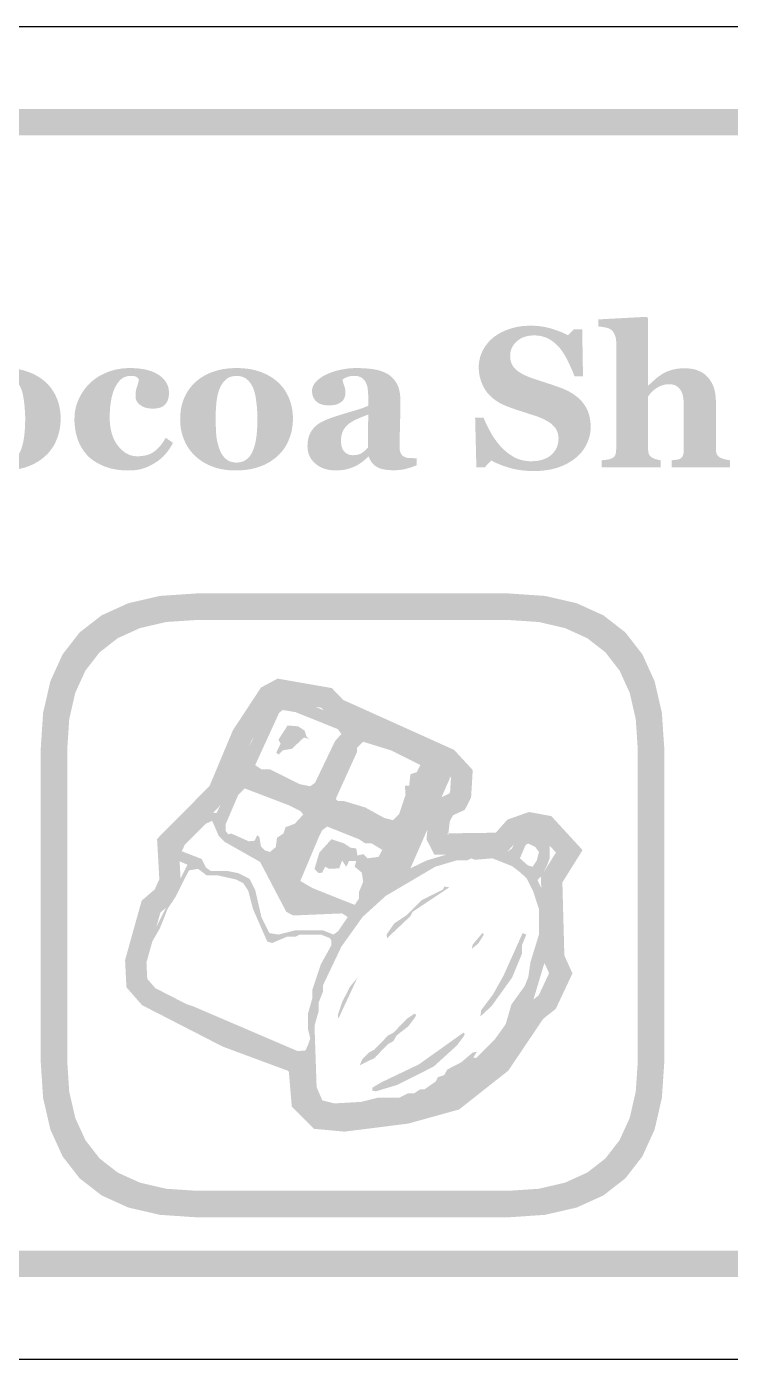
# Model space of a CAD drawing. Header units: millimetres. Extents: x 6 to 294, y 109 to 451.
# Drawn here: x 149.1 to 159.7, y 369.76 to 389.84 of the extents above; entities that cross this region are included whole.
import ezdxf

# ---------------------------------------------------------------- set-up
doc = ezdxf.new("R2010")
doc.units = ezdxf.units.MM
doc.layers.add('CUT', color=1, linetype='Continuous')
doc.layers.add('RASTER', color=7, linetype='Continuous')

msp = doc.modelspace()

# ---------------------------------------------------------------- hatches: boundary and pattern name
at = {"layer": 'RASTER'}
h = msp.add_hatch(color=7, dxfattribs=at)
h.paths.add_polyline_path([(123.207, 386.4), (123.241, 386.916), (123.344, 387.362), (123.516, 387.741), (123.757, 388.05), (124.066, 388.291), (124.444, 388.463), (124.891, 388.566), (125.407, 388.6), (182.607, 388.6), (183.122, 388.566), (183.569, 388.463), (183.947, 388.291), (184.257, 388.05), (184.497, 387.741), (184.669, 387.362), (184.772, 386.916), (184.807, 386.4), (184.807, 373.2), (184.772, 372.684), (184.669, 372.237), (184.497, 371.859), (184.257, 371.55), (183.947, 371.309), (183.569, 371.138), (183.122, 371.034), (182.607, 371), (125.407, 371), (124.891, 371.034), (124.444, 371.138), (124.066, 371.309), (123.757, 371.55), (123.516, 371.859), (123.344, 372.237), (123.241, 372.684), (123.207, 373.2)])
h.paths.add_polyline_path([(123.607, 386.4), (123.607, 373.2), (123.635, 372.778), (123.719, 372.413), (123.86, 372.103), (124.057, 371.85), (124.31, 371.653), (124.619, 371.513), (124.985, 371.428), (125.407, 371.4), (182.607, 371.4), (183.028, 371.428), (183.394, 371.513), (183.703, 371.653), (183.957, 371.85), (184.153, 372.103), (184.294, 372.413), (184.378, 372.778), (184.407, 373.2), (184.407, 386.4), (184.378, 386.822), (184.294, 387.188), (184.153, 387.497), (183.957, 387.75), (183.703, 387.947), (183.394, 388.088), (183.028, 388.172), (182.607, 388.2), (125.407, 388.2), (124.985, 388.172), (124.619, 388.088), (124.31, 387.947), (124.057, 387.75), (123.86, 387.497), (123.719, 387.188), (123.635, 386.822), (123.607, 386.4)], flags=0)
for points in [[(159.697, 383.2), (158.816, 383.2), (158.816, 383.307), (158.823, 383.308), (158.831, 383.308), (158.839, 383.309), (158.848, 383.31), (158.856, 383.311), (158.865, 383.312), (158.875, 383.313), (158.884, 383.314), (158.894, 383.315), (158.903, 383.317), (158.911, 383.318), (158.919, 383.32), (158.926, 383.322), (158.932, 383.324), (158.938, 383.326), (158.943, 383.329), (158.95, 383.333), (158.957, 383.338), (158.964, 383.343), (158.969, 383.349), (158.974, 383.355), (158.979, 383.361), (158.983, 383.368), (158.986, 383.376), (158.989, 383.384), (158.992, 383.393), (158.994, 383.403), (158.996, 383.414), (158.997, 383.426), (158.998, 383.438), (158.999, 383.452), (158.999, 383.467), (158.999, 384.152), (158.998, 384.189), (158.995, 384.223), (158.991, 384.255), (158.985, 384.284), (158.977, 384.311), (158.967, 384.336), (158.956, 384.358), (158.942, 384.378), (158.928, 384.395), (158.911, 384.41), (158.893, 384.423), (158.874, 384.434), (158.853, 384.442), (158.831, 384.448), (158.807, 384.451), (158.782, 384.452), (158.767, 384.452), (158.753, 384.451), (158.739, 384.45), (158.725, 384.448), (158.712, 384.446), (158.699, 384.443), (158.686, 384.439), (158.673, 384.435), (158.66, 384.43), (158.648, 384.425), (158.635, 384.419), (158.623, 384.413), (158.611, 384.407), (158.598, 384.399), (158.586, 384.392), (158.574, 384.384), (158.564, 384.376), (158.554, 384.369), (158.544, 384.361), (158.536, 384.354), (158.527, 384.346), (158.52, 384.339), (158.513, 384.331), (158.506, 384.324), (158.5, 384.316), (158.494, 384.309), (158.488, 384.301), (158.482, 384.295), (158.477, 384.288), (158.472, 384.282), (158.467, 384.275), (158.463, 384.269), (158.463, 383.483), (158.463, 383.47), (158.463, 383.457), (158.464, 383.445), (158.466, 383.434), (158.468, 383.424), (158.47, 383.414), (158.473, 383.405), (158.476, 383.397), (158.479, 383.389), (158.484, 383.382), (158.489, 383.375), (158.495, 383.368), (158.501, 383.362), (158.509, 383.356), (158.517, 383.35), (158.526, 383.345), (158.531, 383.342), (158.537, 383.339), (158.544, 383.336), (158.551, 383.333), (158.559, 383.33), (158.566, 383.327), (158.575, 383.324), (158.583, 383.322), (158.592, 383.319), (158.601, 383.317), (158.61, 383.315), (158.619, 383.313), (158.627, 383.311), (158.636, 383.309), (158.645, 383.308), (158.653, 383.307), (158.653, 383.2), (157.762, 383.2), (157.762, 383.307), (157.772, 383.308), (157.781, 383.308), (157.791, 383.309), (157.8, 383.31), (157.809, 383.311), (157.818, 383.312), (157.827, 383.313), (157.836, 383.314), (157.845, 383.315), (157.854, 383.317), (157.862, 383.318), (157.87, 383.32), (157.878, 383.322), (157.886, 383.324), (157.893, 383.326), (157.9, 383.329), (157.911, 383.334), (157.922, 383.339), (157.931, 383.344), (157.939, 383.35), (157.947, 383.357), (157.954, 383.364), (157.959, 383.371), (157.964, 383.379), (157.968, 383.388), (157.971, 383.397), (157.974, 383.407), (157.976, 383.418), (157.978, 383.429), (157.98, 383.441), (157.98, 383.453), (157.981, 383.467), (157.981, 385.1), (157.98, 385.112), (157.979, 385.124), (157.978, 385.136), (157.975, 385.148), (157.972, 385.161), (157.968, 385.174), (157.964, 385.186), (157.959, 385.2), (157.953, 385.212), (157.947, 385.224), (157.94, 385.235), (157.932, 385.246), (157.924, 385.255), (157.916, 385.264), (157.907, 385.272), (157.897, 385.279), (157.889, 385.283), (157.881, 385.288), (157.872, 385.292), (157.861, 385.296), (157.85, 385.299), (157.838, 385.303), (157.826, 385.306), (157.812, 385.309), (157.798, 385.311), (157.785, 385.314), (157.772, 385.316), (157.759, 385.318), (157.747, 385.319), (157.735, 385.321), (157.724, 385.322), (157.713, 385.323), (157.713, 385.429), (158.441, 385.468), (158.463, 385.444), (158.463, 384.436), (158.468, 384.436), (158.482, 384.449), (158.496, 384.461), (158.509, 384.472), (158.521, 384.484), (158.534, 384.495), (158.546, 384.506), (158.557, 384.516), (158.569, 384.526), (158.58, 384.536), (158.592, 384.547), (158.605, 384.557), (158.618, 384.567), (158.632, 384.577), (158.647, 384.587), (158.662, 384.597), (158.678, 384.608), (158.692, 384.616), (158.707, 384.625), (158.723, 384.633), (158.74, 384.64), (158.759, 384.648), (158.778, 384.655), (158.798, 384.661), (158.819, 384.668), (158.841, 384.674), (158.864, 384.679), (158.887, 384.683), (158.91, 384.686), (158.934, 384.689), (158.958, 384.691), (158.982, 384.692), (159.008, 384.693), (159.065, 384.691), (159.119, 384.684), (159.169, 384.674), (159.215, 384.659), (159.258, 384.639), (159.297, 384.616), (159.333, 384.588), (159.364, 384.556), (159.392, 384.521), (159.416, 384.483), (159.437, 384.442), (159.454, 384.399), (159.467, 384.352), (159.476, 384.303), (159.482, 384.252), (159.484, 384.198), (159.484, 383.48), (159.484, 383.467), (159.485, 383.454), (159.486, 383.442), (159.488, 383.431), (159.49, 383.421), (159.493, 383.411), (159.496, 383.402), (159.5, 383.393), (159.504, 383.386), (159.51, 383.378), (159.516, 383.371), (159.523, 383.364), (159.531, 383.358), (159.54, 383.352), (159.549, 383.347), (159.56, 383.342), (159.566, 383.339), (159.573, 383.336), (159.58, 383.334), (159.588, 383.331), (159.595, 383.329), (159.603, 383.326), (159.61, 383.324), (159.618, 383.322), (159.627, 383.319), (159.635, 383.317), (159.645, 383.315), (159.654, 383.314), (159.664, 383.312), (159.675, 383.31), (159.686, 383.308), (159.697, 383.307)], [(156.734, 383.144), (156.687, 383.145), (156.64, 383.147), (156.595, 383.151), (156.55, 383.156), (156.506, 383.163), (156.463, 383.171), (156.42, 383.18), (156.379, 383.191), (156.338, 383.203), (156.3, 383.216), (156.262, 383.229), (156.227, 383.242), (156.193, 383.257), (156.16, 383.271), (156.129, 383.287), (156.1, 383.303), (155.999, 383.2), (155.874, 383.2), (155.855, 383.951), (155.981, 383.951), (155.992, 383.925), (156.004, 383.897), (156.016, 383.87), (156.03, 383.842), (156.043, 383.813), (156.058, 383.784), (156.073, 383.755), (156.09, 383.726), (156.106, 383.697), (156.124, 383.668), (156.142, 383.64), (156.161, 383.613), (156.18, 383.587), (156.2, 383.562), (156.221, 383.537), (156.242, 383.513), (156.265, 383.49), (156.288, 383.467), (156.312, 383.445), (156.337, 383.424), (156.362, 383.405), (156.388, 383.387), (156.415, 383.37), (156.442, 383.354), (156.47, 383.339), (156.5, 383.327), (156.53, 383.316), (156.562, 383.308), (156.595, 383.301), (156.629, 383.296), (156.664, 383.293), (156.7, 383.292), (156.749, 383.294), (156.794, 383.298), (156.837, 383.306), (156.876, 383.317), (156.913, 383.33), (156.947, 383.347), (156.978, 383.367), (157.006, 383.39), (157.031, 383.415), (157.052, 383.442), (157.071, 383.47), (157.085, 383.5), (157.097, 383.531), (157.105, 383.564), (157.11, 383.599), (157.112, 383.635), (157.111, 383.665), (157.106, 383.693), (157.099, 383.721), (157.09, 383.747), (157.077, 383.772), (157.061, 383.796), (157.043, 383.818), (157.022, 383.839), (156.998, 383.86), (156.971, 383.879), (156.94, 383.898), (156.907, 383.916), (156.871, 383.934), (156.831, 383.951), (156.789, 383.967), (156.743, 383.982), (156.712, 383.992), (156.683, 384.002), (156.653, 384.011), (156.625, 384.02), (156.597, 384.029), (156.569, 384.038), (156.543, 384.047), (156.517, 384.055), (156.491, 384.064), (156.466, 384.072), (156.441, 384.081), (156.416, 384.09), (156.392, 384.098), (156.369, 384.107), (156.345, 384.116), (156.322, 384.124), (156.272, 384.146), (156.224, 384.171), (156.181, 384.197), (156.14, 384.226), (156.103, 384.257), (156.069, 384.29), (156.038, 384.325), (156.011, 384.363), (155.987, 384.402), (155.967, 384.443), (155.949, 384.485), (155.935, 384.528), (155.924, 384.571), (155.916, 384.617), (155.911, 384.663), (155.909, 384.71), (155.91, 384.741), (155.913, 384.77), (155.917, 384.8), (155.923, 384.829), (155.93, 384.859), (155.939, 384.887), (155.95, 384.916), (155.962, 384.944), (155.976, 384.972), (155.992, 384.999), (156.008, 385.025), (156.027, 385.05), (156.047, 385.075), (156.068, 385.099), (156.091, 385.123), (156.116, 385.145), (156.141, 385.166), (156.168, 385.185), (156.196, 385.204), (156.226, 385.221), (156.258, 385.238), (156.291, 385.253), (156.327, 385.268), (156.364, 385.282), (156.402, 385.294), (156.441, 385.305), (156.48, 385.314), (156.521, 385.321), (156.562, 385.327), (156.605, 385.331), (156.648, 385.333), (156.692, 385.334), (156.734, 385.334), (156.777, 385.331), (156.818, 385.328), (156.859, 385.322), (156.899, 385.316), (156.939, 385.307), (156.977, 385.298), (157.015, 385.287), (157.052, 385.275), (157.087, 385.263), (157.119, 385.251), (157.15, 385.239), (157.179, 385.227), (157.205, 385.215), (157.23, 385.203), (157.253, 385.191), (157.342, 385.279), (157.469, 385.279), (157.481, 384.57), (157.355, 384.57), (157.344, 384.598), (157.332, 384.627), (157.32, 384.656), (157.307, 384.685), (157.294, 384.714), (157.281, 384.744), (157.267, 384.774), (157.252, 384.803), (157.237, 384.832), (157.222, 384.86), (157.207, 384.887), (157.191, 384.913), (157.175, 384.937), (157.159, 384.96), (157.143, 384.981), (157.127, 385.002), (157.108, 385.022), (157.089, 385.042), (157.07, 385.061), (157.049, 385.078), (157.028, 385.095), (157.007, 385.11), (156.984, 385.124), (156.961, 385.137), (156.937, 385.149), (156.912, 385.159), (156.886, 385.168), (156.859, 385.175), (156.831, 385.181), (156.802, 385.185), (156.772, 385.187), (156.741, 385.188), (156.703, 385.186), (156.666, 385.182), (156.631, 385.175), (156.598, 385.165), (156.566, 385.153), (156.537, 385.138), (156.509, 385.119), (156.483, 385.098), (156.459, 385.075), (156.439, 385.051), (156.422, 385.025), (156.408, 384.998), (156.397, 384.97), (156.389, 384.941), (156.384, 384.91), (156.383, 384.877), (156.384, 384.847), (156.388, 384.818), (156.395, 384.79), (156.404, 384.764), (156.417, 384.739), (156.432, 384.716), (156.449, 384.694), (156.47, 384.674), (156.493, 384.654), (156.519, 384.635), (156.549, 384.617), (156.581, 384.599), (156.617, 384.582), (156.655, 384.566), (156.697, 384.55), (156.741, 384.534), (156.769, 384.525), (156.796, 384.516), (156.823, 384.507), (156.851, 384.498), (156.879, 384.489), (156.907, 384.48), (156.934, 384.47), (156.963, 384.461), (156.99, 384.452), (157.017, 384.443), (157.044, 384.434), (157.069, 384.425), (157.094, 384.417), (157.118, 384.408), (157.141, 384.399), (157.163, 384.391), (157.215, 384.369), (157.263, 384.346), (157.308, 384.321), (157.35, 384.293), (157.389, 384.264), (157.425, 384.233), (157.457, 384.2), (157.486, 384.165), (157.512, 384.127), (157.535, 384.088), (157.554, 384.047), (157.569, 384.003), (157.581, 383.957), (157.59, 383.909), (157.595, 383.859), (157.597, 383.806), (157.596, 383.773), (157.593, 383.74), (157.588, 383.707), (157.581, 383.674), (157.572, 383.641), (157.561, 383.609), (157.549, 383.577), (157.534, 383.546), (157.517, 383.515), (157.5, 383.485), (157.48, 383.457), (157.46, 383.43), (157.438, 383.405), (157.415, 383.381), (157.39, 383.358), (157.364, 383.336), (157.334, 383.314), (157.303, 383.293), (157.271, 383.273), (157.238, 383.255), (157.203, 383.237), (157.168, 383.222), (157.131, 383.207), (157.093, 383.194), (157.054, 383.182), (157.013, 383.172), (156.97, 383.164), (156.926, 383.157), (156.881, 383.151), (156.833, 383.147), (156.785, 383.145), (156.734, 383.144)], [(150.633, 383.153), (150.583, 383.154), (150.534, 383.157), (150.487, 383.161), (150.441, 383.168), (150.397, 383.176), (150.354, 383.186), (150.313, 383.199), (150.273, 383.212), (150.235, 383.228), (150.199, 383.245), (150.164, 383.263), (150.131, 383.283), (150.1, 383.303), (150.07, 383.326), (150.042, 383.349), (150.016, 383.374), (149.992, 383.401), (149.969, 383.429), (149.948, 383.458), (149.928, 383.488), (149.91, 383.519), (149.894, 383.552), (149.879, 383.585), (149.865, 383.62), (149.854, 383.656), (149.844, 383.693), (149.835, 383.73), (149.828, 383.769), (149.823, 383.808), (149.819, 383.848), (149.816, 383.888), (149.816, 383.929), (149.817, 383.967), (149.819, 384.005), (149.824, 384.042), (149.831, 384.078), (149.839, 384.114), (149.85, 384.15), (149.862, 384.185), (149.876, 384.22), (149.892, 384.253), (149.91, 384.286), (149.928, 384.318), (149.948, 384.349), (149.969, 384.378), (149.992, 384.407), (150.016, 384.435), (150.041, 384.461), (150.069, 384.487), (150.098, 384.512), (150.129, 384.535), (150.161, 384.557), (150.195, 384.578), (150.231, 384.597), (150.268, 384.615), (150.307, 384.632), (150.347, 384.647), (150.389, 384.66), (150.431, 384.671), (150.474, 384.68), (150.519, 384.687), (150.564, 384.692), (150.61, 384.695), (150.658, 384.696), (150.724, 384.694), (150.786, 384.689), (150.844, 384.681), (150.899, 384.67), (150.951, 384.656), (150.999, 384.638), (151.043, 384.618), (151.084, 384.594), (151.121, 384.567), (151.153, 384.538), (151.18, 384.507), (151.202, 384.474), (151.219, 384.439), (151.231, 384.401), (151.238, 384.361), (151.241, 384.319), (151.24, 384.293), (151.237, 384.269), (151.233, 384.246), (151.227, 384.224), (151.219, 384.203), (151.21, 384.184), (151.198, 384.166), (151.185, 384.149), (151.17, 384.134), (151.152, 384.121), (151.132, 384.11), (151.109, 384.101), (151.084, 384.094), (151.056, 384.089), (151.026, 384.086), (150.993, 384.085), (150.966, 384.086), (150.941, 384.088), (150.916, 384.092), (150.892, 384.098), (150.87, 384.105), (150.849, 384.114), (150.829, 384.125), (150.81, 384.138), (150.792, 384.151), (150.777, 384.166), (150.764, 384.182), (150.754, 384.198), (150.746, 384.216), (150.74, 384.235), (150.737, 384.254), (150.736, 384.275), (150.736, 384.293), (150.737, 384.311), (150.739, 384.329), (150.741, 384.347), (150.745, 384.364), (150.749, 384.382), (150.754, 384.4), (150.759, 384.417), (150.765, 384.434), (150.77, 384.45), (150.774, 384.465), (150.778, 384.479), (150.781, 384.492), (150.783, 384.504), (150.785, 384.515), (150.787, 384.524), (150.783, 384.531), (150.778, 384.537), (150.774, 384.542), (150.769, 384.547), (150.763, 384.552), (150.758, 384.557), (150.752, 384.561), (150.746, 384.565), (150.739, 384.568), (150.732, 384.571), (150.723, 384.573), (150.714, 384.575), (150.704, 384.576), (150.693, 384.578), (150.681, 384.578), (150.668, 384.578), (150.652, 384.578), (150.636, 384.576), (150.62, 384.574), (150.605, 384.571), (150.59, 384.566), (150.576, 384.561), (150.562, 384.555), (150.548, 384.548), (150.535, 384.539), (150.521, 384.529), (150.508, 384.518), (150.496, 384.505), (150.483, 384.491), (150.471, 384.475), (150.459, 384.458), (150.447, 384.439), (150.436, 384.42), (150.425, 384.4), (150.416, 384.377), (150.406, 384.354), (150.397, 384.328), (150.389, 384.301), (150.382, 384.273), (150.374, 384.243), (150.368, 384.211), (150.363, 384.178), (150.358, 384.144), (150.354, 384.107), (150.351, 384.07), (150.349, 384.03), (150.348, 383.99), (150.347, 383.947), (150.349, 383.883), (150.355, 383.823), (150.365, 383.766), (150.378, 383.712), (150.395, 383.661), (150.416, 383.613), (150.441, 383.568), (150.47, 383.527), (150.501, 383.489), (150.534, 383.457), (150.568, 383.429), (150.604, 383.407), (150.641, 383.389), (150.68, 383.377), (150.72, 383.369), (150.762, 383.367), (150.802, 383.368), (150.839, 383.372), (150.875, 383.377), (150.908, 383.385), (150.939, 383.395), (150.968, 383.408), (150.995, 383.423), (151.02, 383.44), (151.044, 383.459), (151.067, 383.48), (151.089, 383.502), (151.111, 383.527), (151.132, 383.554), (151.152, 383.582), (151.172, 383.613), (151.191, 383.645), (151.301, 383.569), (151.289, 383.547), (151.277, 383.525), (151.264, 383.504), (151.251, 383.484), (151.237, 383.463), (151.223, 383.444), (151.208, 383.425), (151.193, 383.406), (151.176, 383.388), (151.16, 383.37), (151.142, 383.353), (151.123, 383.336), (151.104, 383.32), (151.084, 383.304), (151.063, 383.289), (151.042, 383.275), (151.019, 383.26), (150.995, 383.247), (150.972, 383.234), (150.949, 383.222), (150.925, 383.211), (150.902, 383.201), (150.878, 383.192), (150.854, 383.184), (150.83, 383.177), (150.805, 383.17), (150.778, 383.165), (150.751, 383.161), (150.723, 383.157), (150.694, 383.155), (150.664, 383.154), (150.633, 383.153)]]:
    msp.add_hatch(color=7, dxfattribs=at).paths.add_polyline_path(points)
h = msp.add_hatch(color=7, dxfattribs=at)
h.paths.add_polyline_path([(149.385, 384.48), (149.411, 384.454), (149.436, 384.427), (149.459, 384.399), (149.481, 384.369), (149.5, 384.338), (149.519, 384.306), (149.535, 384.273), (149.551, 384.239), (149.564, 384.203), (149.576, 384.167), (149.585, 384.13), (149.593, 384.092), (149.6, 384.054), (149.604, 384.014), (149.607, 383.975), (149.608, 383.934), (149.607, 383.894), (149.604, 383.854), (149.6, 383.815), (149.594, 383.776), (149.586, 383.738), (149.576, 383.7), (149.564, 383.663), (149.551, 383.627), (149.536, 383.592), (149.52, 383.557), (149.502, 383.525), (149.482, 383.493), (149.46, 383.463), (149.437, 383.434), (149.413, 383.406), (149.386, 383.38), (149.357, 383.354), (149.326, 383.328), (149.293, 383.305), (149.26, 383.283), (149.224, 383.263), (149.188, 383.244), (149.15, 383.227), (149.11, 383.212), (149.07, 383.198), (149.027, 383.186), (148.984, 383.176), (148.938, 383.168), (148.892, 383.161), (148.844, 383.157), (148.794, 383.154), (148.743, 383.153), (148.699, 383.154), (148.656, 383.156), (148.613, 383.16), (148.572, 383.166), (148.531, 383.173), (148.491, 383.182), (148.453, 383.192), (148.415, 383.204), (148.378, 383.218), (148.342, 383.233), (148.307, 383.25), (148.273, 383.268), (148.24, 383.289), (148.209, 383.31), (148.178, 383.333), (148.149, 383.358), (148.122, 383.383), (148.096, 383.41), (148.072, 383.438), (148.049, 383.468), (148.028, 383.499), (148.008, 383.531), (147.99, 383.565), (147.973, 383.601), (147.958, 383.637), (147.945, 383.675), (147.934, 383.714), (147.925, 383.754), (147.917, 383.794), (147.912, 383.836), (147.909, 383.879), (147.908, 383.924), (147.909, 383.967), (147.912, 384.009), (147.916, 384.05), (147.923, 384.09), (147.93, 384.128), (147.94, 384.165), (147.952, 384.202), (147.965, 384.236), (147.98, 384.27), (147.997, 384.303), (148.015, 384.335), (148.035, 384.366), (148.057, 384.396), (148.081, 384.425), (148.107, 384.453), (148.134, 384.48), (148.162, 384.505), (148.191, 384.529), (148.222, 384.551), (148.255, 384.571), (148.289, 384.59), (148.325, 384.608), (148.362, 384.624), (148.401, 384.639), (148.442, 384.652), (148.483, 384.664), (148.526, 384.674), (148.57, 384.682), (148.615, 384.688), (148.661, 384.692), (148.708, 384.695), (148.757, 384.696), (148.807, 384.695), (148.856, 384.692), (148.903, 384.688), (148.949, 384.682), (148.994, 384.674), (149.037, 384.664), (149.078, 384.652), (149.118, 384.639), (149.156, 384.624), (149.193, 384.608), (149.228, 384.59), (149.262, 384.571), (149.295, 384.551), (149.327, 384.529), (149.356, 384.505), (149.385, 384.48)])
h.paths.add_polyline_path([(149.01, 383.465), (149.018, 383.486), (149.025, 383.508), (149.032, 383.532), (149.038, 383.556), (149.044, 383.581), (149.049, 383.608), (149.053, 383.636), (149.058, 383.664), (149.061, 383.694), (149.064, 383.725), (149.067, 383.758), (149.069, 383.791), (149.071, 383.826), (149.072, 383.862), (149.073, 383.899), (149.073, 383.937), (149.073, 383.963), (149.072, 383.99), (149.071, 384.018), (149.069, 384.047), (149.067, 384.076), (149.065, 384.107), (149.062, 384.139), (149.058, 384.171), (149.054, 384.203), (149.05, 384.234), (149.045, 384.262), (149.04, 384.289), (149.034, 384.314), (149.028, 384.338), (149.021, 384.359), (149.014, 384.379), (149.005, 384.402), (148.995, 384.423), (148.984, 384.443), (148.972, 384.462), (148.96, 384.479), (148.946, 384.495), (148.932, 384.51), (148.917, 384.524), (148.901, 384.537), (148.884, 384.547), (148.866, 384.556), (148.846, 384.564), (148.826, 384.57), (148.805, 384.574), (148.783, 384.576), (148.759, 384.577), (148.734, 384.576), (148.71, 384.573), (148.687, 384.569), (148.666, 384.563), (148.646, 384.555), (148.627, 384.545), (148.609, 384.533), (148.593, 384.52), (148.578, 384.505), (148.564, 384.489), (148.551, 384.472), (148.538, 384.454), (148.527, 384.435), (148.516, 384.415), (148.506, 384.394), (148.497, 384.372), (148.49, 384.351), (148.483, 384.328), (148.477, 384.305), (148.471, 384.281), (148.466, 384.256), (148.462, 384.231), (148.458, 384.204), (148.455, 384.176), (148.452, 384.148), (148.45, 384.12), (148.448, 384.091), (148.446, 384.062), (148.445, 384.033), (148.444, 384.003), (148.443, 383.973), (148.443, 383.943), (148.443, 383.904), (148.444, 383.866), (148.445, 383.831), (148.446, 383.797), (148.447, 383.765), (148.449, 383.734), (148.451, 383.705), (148.453, 383.678), (148.456, 383.652), (148.46, 383.626), (148.465, 383.6), (148.471, 383.573), (148.478, 383.547), (148.485, 383.521), (148.494, 383.494), (148.503, 383.468), (148.512, 383.446), (148.522, 383.425), (148.533, 383.405), (148.544, 383.387), (148.557, 383.369), (148.57, 383.353), (148.585, 383.338), (148.6, 383.325), (148.616, 383.312), (148.633, 383.301), (148.652, 383.292), (148.671, 383.285), (148.692, 383.279), (148.713, 383.275), (148.736, 383.273), (148.759, 383.272), (148.781, 383.273), (148.802, 383.275), (148.822, 383.279), (148.841, 383.284), (148.86, 383.291), (148.877, 383.299), (148.894, 383.309), (148.91, 383.321), (148.926, 383.334), (148.94, 383.348), (148.954, 383.364), (148.967, 383.381), (148.979, 383.4), (148.99, 383.42), (149, 383.442), (149.01, 383.465)], flags=0)
h = msp.add_hatch(color=7, dxfattribs=at)
h.paths.add_polyline_path([(152.886, 384.48), (152.912, 384.454), (152.937, 384.427), (152.96, 384.399), (152.982, 384.369), (153.001, 384.338), (153.02, 384.306), (153.036, 384.273), (153.051, 384.239), (153.065, 384.203), (153.076, 384.167), (153.086, 384.13), (153.094, 384.092), (153.101, 384.054), (153.105, 384.014), (153.108, 383.975), (153.109, 383.934), (153.108, 383.894), (153.105, 383.854), (153.101, 383.815), (153.095, 383.776), (153.087, 383.738), (153.077, 383.7), (153.065, 383.663), (153.052, 383.627), (153.037, 383.592), (153.021, 383.557), (153.003, 383.525), (152.983, 383.493), (152.961, 383.463), (152.938, 383.434), (152.914, 383.406), (152.887, 383.38), (152.858, 383.354), (152.827, 383.328), (152.794, 383.305), (152.761, 383.283), (152.725, 383.263), (152.689, 383.244), (152.651, 383.227), (152.611, 383.212), (152.57, 383.198), (152.528, 383.186), (152.485, 383.176), (152.439, 383.168), (152.393, 383.161), (152.345, 383.157), (152.295, 383.154), (152.244, 383.153), (152.2, 383.154), (152.157, 383.156), (152.114, 383.16), (152.073, 383.166), (152.032, 383.173), (151.992, 383.182), (151.953, 383.192), (151.916, 383.204), (151.879, 383.218), (151.843, 383.233), (151.808, 383.25), (151.774, 383.268), (151.741, 383.289), (151.71, 383.31), (151.679, 383.333), (151.65, 383.358), (151.623, 383.383), (151.597, 383.41), (151.573, 383.438), (151.55, 383.468), (151.529, 383.499), (151.509, 383.531), (151.491, 383.565), (151.474, 383.601), (151.459, 383.637), (151.446, 383.675), (151.435, 383.714), (151.426, 383.754), (151.418, 383.794), (151.413, 383.836), (151.41, 383.879), (151.409, 383.924), (151.41, 383.967), (151.413, 384.009), (151.417, 384.05), (151.423, 384.09), (151.431, 384.128), (151.441, 384.165), (151.453, 384.202), (151.466, 384.236), (151.481, 384.27), (151.498, 384.303), (151.516, 384.335), (151.536, 384.366), (151.558, 384.396), (151.582, 384.425), (151.608, 384.453), (151.635, 384.48), (151.663, 384.505), (151.692, 384.529), (151.723, 384.551), (151.756, 384.571), (151.79, 384.59), (151.826, 384.608), (151.863, 384.624), (151.902, 384.639), (151.943, 384.652), (151.984, 384.664), (152.027, 384.674), (152.071, 384.682), (152.116, 384.688), (152.162, 384.692), (152.209, 384.695), (152.258, 384.696), (152.308, 384.695), (152.357, 384.692), (152.404, 384.688), (152.45, 384.682), (152.495, 384.674), (152.538, 384.664), (152.579, 384.652), (152.619, 384.639), (152.657, 384.624), (152.694, 384.608), (152.729, 384.59), (152.763, 384.571), (152.796, 384.551), (152.828, 384.529), (152.857, 384.505), (152.886, 384.48)])
h.paths.add_polyline_path([(152.511, 383.465), (152.519, 383.486), (152.526, 383.508), (152.533, 383.532), (152.539, 383.556), (152.545, 383.581), (152.55, 383.608), (152.554, 383.636), (152.559, 383.664), (152.562, 383.694), (152.565, 383.725), (152.568, 383.758), (152.57, 383.791), (152.572, 383.826), (152.573, 383.862), (152.574, 383.899), (152.574, 383.937), (152.574, 383.963), (152.573, 383.99), (152.572, 384.018), (152.57, 384.047), (152.568, 384.076), (152.566, 384.107), (152.563, 384.139), (152.559, 384.171), (152.555, 384.203), (152.551, 384.234), (152.546, 384.262), (152.541, 384.289), (152.535, 384.314), (152.529, 384.338), (152.522, 384.359), (152.515, 384.379), (152.506, 384.402), (152.496, 384.423), (152.485, 384.443), (152.473, 384.462), (152.461, 384.479), (152.447, 384.495), (152.433, 384.51), (152.418, 384.524), (152.402, 384.537), (152.385, 384.547), (152.367, 384.556), (152.347, 384.564), (152.327, 384.57), (152.306, 384.574), (152.284, 384.576), (152.26, 384.577), (152.235, 384.576), (152.211, 384.573), (152.188, 384.569), (152.167, 384.563), (152.147, 384.555), (152.128, 384.545), (152.11, 384.533), (152.094, 384.52), (152.079, 384.505), (152.065, 384.489), (152.052, 384.472), (152.039, 384.454), (152.028, 384.435), (152.017, 384.415), (152.007, 384.394), (151.998, 384.372), (151.991, 384.351), (151.984, 384.328), (151.978, 384.305), (151.972, 384.281), (151.967, 384.256), (151.963, 384.231), (151.959, 384.204), (151.956, 384.176), (151.953, 384.148), (151.951, 384.12), (151.949, 384.091), (151.947, 384.062), (151.946, 384.033), (151.945, 384.003), (151.944, 383.973), (151.944, 383.943), (151.944, 383.904), (151.945, 383.866), (151.946, 383.831), (151.947, 383.797), (151.948, 383.765), (151.95, 383.734), (151.952, 383.705), (151.954, 383.678), (151.957, 383.652), (151.961, 383.626), (151.966, 383.6), (151.972, 383.573), (151.979, 383.547), (151.986, 383.521), (151.995, 383.494), (152.004, 383.468), (152.013, 383.446), (152.023, 383.425), (152.034, 383.405), (152.045, 383.387), (152.058, 383.369), (152.071, 383.353), (152.086, 383.338), (152.101, 383.325), (152.117, 383.312), (152.134, 383.301), (152.153, 383.292), (152.172, 383.285), (152.193, 383.279), (152.214, 383.275), (152.237, 383.273), (152.26, 383.272), (152.282, 383.273), (152.303, 383.275), (152.323, 383.279), (152.342, 383.284), (152.361, 383.291), (152.378, 383.299), (152.395, 383.309), (152.411, 383.321), (152.427, 383.334), (152.441, 383.348), (152.455, 383.364), (152.468, 383.381), (152.48, 383.4), (152.491, 383.42), (152.501, 383.442), (152.511, 383.465)], flags=0)
h = msp.add_hatch(color=7, dxfattribs=at)
h.paths.add_polyline_path([(154.972, 383.231), (154.955, 383.224), (154.938, 383.217), (154.92, 383.211), (154.902, 383.204), (154.882, 383.198), (154.862, 383.191), (154.841, 383.185), (154.82, 383.179), (154.797, 383.174), (154.775, 383.169), (154.752, 383.165), (154.729, 383.162), (154.706, 383.159), (154.682, 383.158), (154.658, 383.156), (154.634, 383.156), (154.59, 383.157), (154.549, 383.159), (154.512, 383.164), (154.477, 383.169), (154.445, 383.177), (154.417, 383.186), (154.391, 383.197), (154.368, 383.21), (154.348, 383.224), (154.329, 383.239), (154.312, 383.256), (154.297, 383.275), (154.283, 383.294), (154.271, 383.316), (154.261, 383.338), (154.253, 383.363), (154.244, 383.363), (154.231, 383.35), (154.219, 383.339), (154.207, 383.327), (154.195, 383.316), (154.183, 383.306), (154.171, 383.296), (154.16, 383.287), (154.148, 383.278), (154.136, 383.269), (154.124, 383.261), (154.112, 383.253), (154.1, 383.245), (154.088, 383.238), (154.075, 383.231), (154.062, 383.224), (154.049, 383.218), (154.032, 383.21), (154.015, 383.203), (153.998, 383.196), (153.981, 383.19), (153.965, 383.184), (153.949, 383.179), (153.932, 383.174), (153.916, 383.17), (153.9, 383.166), (153.881, 383.163), (153.862, 383.161), (153.84, 383.158), (153.817, 383.157), (153.792, 383.156), (153.766, 383.155), (153.739, 383.155), (153.697, 383.156), (153.657, 383.161), (153.618, 383.169), (153.581, 383.18), (153.546, 383.194), (153.512, 383.211), (153.479, 383.231), (153.448, 383.255), (153.42, 383.281), (153.396, 383.309), (153.375, 383.339), (153.358, 383.372), (153.345, 383.406), (153.336, 383.442), (153.33, 383.48), (153.328, 383.521), (153.329, 383.544), (153.33, 383.567), (153.332, 383.588), (153.335, 383.609), (153.339, 383.629), (153.343, 383.648), (153.349, 383.666), (153.355, 383.683), (153.362, 383.699), (153.369, 383.715), (153.378, 383.73), (153.387, 383.745), (153.396, 383.76), (153.407, 383.774), (153.418, 383.788), (153.429, 383.801), (153.441, 383.812), (153.452, 383.823), (153.464, 383.833), (153.477, 383.843), (153.49, 383.853), (153.503, 383.862), (153.517, 383.87), (153.531, 383.878), (153.546, 383.886), (153.561, 383.893), (153.576, 383.901), (153.592, 383.908), (153.608, 383.915), (153.624, 383.922), (153.641, 383.929), (153.658, 383.935), (153.692, 383.947), (153.727, 383.96), (153.764, 383.972), (153.803, 383.985), (153.843, 383.997), (153.885, 384.01), (153.929, 384.023), (153.974, 384.036), (154.019, 384.049), (154.06, 384.061), (154.099, 384.073), (154.134, 384.085), (154.166, 384.096), (154.195, 384.108), (154.221, 384.118), (154.244, 384.129), (154.244, 384.269), (154.244, 384.279), (154.244, 384.289), (154.243, 384.3), (154.242, 384.312), (154.242, 384.324), (154.241, 384.337), (154.239, 384.351), (154.238, 384.366), (154.236, 384.381), (154.234, 384.395), (154.232, 384.408), (154.229, 384.421), (154.226, 384.434), (154.222, 384.445), (154.218, 384.457), (154.213, 384.467), (154.208, 384.479), (154.201, 384.49), (154.194, 384.5), (154.187, 384.51), (154.178, 384.52), (154.169, 384.529), (154.159, 384.538), (154.149, 384.546), (154.137, 384.554), (154.125, 384.56), (154.112, 384.566), (154.098, 384.57), (154.083, 384.574), (154.067, 384.576), (154.05, 384.578), (154.033, 384.578), (154.017, 384.578), (154.002, 384.577), (153.988, 384.576), (153.974, 384.574), (153.961, 384.571), (153.948, 384.568), (153.936, 384.564), (153.925, 384.56), (153.915, 384.556), (153.905, 384.551), (153.895, 384.546), (153.886, 384.542), (153.878, 384.537), (153.87, 384.532), (153.863, 384.528), (153.856, 384.523), (153.857, 384.515), (153.859, 384.506), (153.861, 384.496), (153.864, 384.486), (153.867, 384.474), (153.871, 384.462), (153.876, 384.448), (153.881, 384.433), (153.885, 384.418), (153.89, 384.404), (153.893, 384.389), (153.896, 384.374), (153.898, 384.36), (153.9, 384.346), (153.901, 384.332), (153.901, 384.318), (153.901, 384.311), (153.9, 384.304), (153.899, 384.297), (153.898, 384.29), (153.896, 384.282), (153.894, 384.273), (153.891, 384.265), (153.888, 384.255), (153.884, 384.246), (153.881, 384.238), (153.876, 384.23), (153.872, 384.222), (153.867, 384.215), (153.862, 384.208), (153.856, 384.202), (153.85, 384.196), (153.841, 384.189), (153.832, 384.182), (153.823, 384.176), (153.814, 384.17), (153.805, 384.165), (153.795, 384.16), (153.785, 384.155), (153.774, 384.151), (153.763, 384.147), (153.751, 384.144), (153.737, 384.141), (153.721, 384.139), (153.705, 384.137), (153.687, 384.136), (153.667, 384.135), (153.646, 384.135), (153.616, 384.135), (153.588, 384.138), (153.562, 384.143), (153.538, 384.149), (153.516, 384.158), (153.495, 384.168), (153.477, 384.18), (153.46, 384.194), (153.445, 384.209), (153.433, 384.226), (153.422, 384.243), (153.413, 384.262), (153.406, 384.282), (153.401, 384.303), (153.398, 384.325), (153.397, 384.348), (153.398, 384.369), (153.401, 384.388), (153.406, 384.408), (153.413, 384.426), (153.423, 384.444), (153.434, 384.462), (153.447, 384.479), (153.462, 384.496), (153.479, 384.512), (153.497, 384.527), (153.515, 384.541), (153.535, 384.555), (153.555, 384.568), (153.576, 384.581), (153.598, 384.592), (153.621, 384.603), (153.645, 384.614), (153.669, 384.624), (153.694, 384.633), (153.721, 384.642), (153.748, 384.651), (153.775, 384.658), (153.804, 384.665), (153.834, 384.671), (153.863, 384.677), (153.893, 384.682), (153.921, 384.686), (153.949, 384.69), (153.977, 384.692), (154.004, 384.694), (154.03, 384.695), (154.056, 384.696), (154.092, 384.695), (154.126, 384.695), (154.16, 384.693), (154.193, 384.691), (154.225, 384.689), (154.256, 384.686), (154.287, 384.683), (154.317, 384.679), (154.346, 384.674), (154.375, 384.668), (154.403, 384.661), (154.43, 384.653), (154.456, 384.644), (154.482, 384.633), (154.507, 384.622), (154.531, 384.609), (154.553, 384.596), (154.574, 384.581), (154.594, 384.564), (154.612, 384.546), (154.63, 384.527), (154.646, 384.506), (154.661, 384.484), (154.675, 384.46), (154.688, 384.435), (154.699, 384.408), (154.708, 384.379), (154.715, 384.348), (154.721, 384.316), (154.725, 384.281), (154.728, 384.245), (154.729, 384.206), (154.729, 384.164), (154.728, 384.12), (154.728, 384.074), (154.727, 384.025), (154.726, 383.975), (154.725, 383.923), (154.724, 383.87), (154.722, 383.814), (154.721, 383.759), (154.719, 383.71), (154.718, 383.665), (154.717, 383.626), (154.716, 383.591), (154.716, 383.561), (154.716, 383.535), (154.716, 383.515), (154.716, 383.499), (154.717, 383.484), (154.718, 383.469), (154.72, 383.456), (154.723, 383.443), (154.727, 383.432), (154.731, 383.421), (154.735, 383.411), (154.741, 383.402), (154.747, 383.393), (154.753, 383.385), (154.76, 383.378), (154.768, 383.371), (154.777, 383.365), (154.786, 383.359), (154.796, 383.354), (154.803, 383.351), (154.81, 383.349), (154.819, 383.346), (154.828, 383.344), (154.838, 383.343), (154.85, 383.342), (154.862, 383.341), (154.874, 383.34), (154.888, 383.339), (154.901, 383.339), (154.913, 383.339), (154.926, 383.338), (154.938, 383.338), (154.949, 383.338), (154.961, 383.338), (154.972, 383.338)])
h.paths.add_polyline_path([(154.244, 383.994), (154.223, 383.987), (154.203, 383.98), (154.183, 383.972), (154.162, 383.964), (154.142, 383.956), (154.122, 383.948), (154.101, 383.939), (154.081, 383.93), (154.062, 383.921), (154.043, 383.912), (154.025, 383.903), (154.008, 383.893), (153.992, 383.884), (153.977, 383.874), (153.963, 383.865), (153.949, 383.855), (153.936, 383.844), (153.924, 383.833), (153.912, 383.821), (153.901, 383.808), (153.891, 383.795), (153.881, 383.78), (153.873, 383.766), (153.864, 383.75), (153.857, 383.734), (153.851, 383.717), (153.846, 383.699), (153.841, 383.681), (153.838, 383.662), (153.836, 383.642), (153.834, 383.621), (153.834, 383.6), (153.835, 383.572), (153.837, 383.547), (153.841, 383.523), (153.847, 383.501), (153.854, 383.482), (153.863, 383.464), (153.874, 383.448), (153.886, 383.434), (153.899, 383.422), (153.913, 383.412), (153.928, 383.403), (153.944, 383.396), (153.96, 383.39), (153.977, 383.386), (153.995, 383.384), (154.014, 383.383), (154.034, 383.384), (154.052, 383.385), (154.07, 383.388), (154.087, 383.391), (154.103, 383.396), (154.119, 383.402), (154.133, 383.408), (154.146, 383.416), (154.159, 383.425), (154.172, 383.434), (154.184, 383.443), (154.195, 383.453), (154.207, 383.463), (154.217, 383.474), (154.228, 383.486), (154.238, 383.497)], flags=0)
h = msp.add_hatch(color=7, dxfattribs=at)
h.paths.add_polyline_path([(149.307, 378.95), (149.343, 379.501), (149.453, 379.978), (149.637, 380.382), (149.894, 380.713), (150.225, 380.97), (150.628, 381.153), (151.106, 381.263), (151.657, 381.3), (156.357, 381.3), (156.907, 381.263), (157.385, 381.153), (157.789, 380.97), (158.119, 380.713), (158.376, 380.382), (158.56, 379.978), (158.67, 379.501), (158.707, 378.95), (158.707, 374.25), (158.67, 373.699), (158.56, 373.222), (158.376, 372.818), (158.119, 372.487), (157.789, 372.23), (157.385, 372.047), (156.907, 371.937), (156.357, 371.9), (151.657, 371.9), (151.106, 371.937), (150.628, 372.047), (150.225, 372.23), (149.894, 372.487), (149.637, 372.818), (149.453, 373.222), (149.343, 373.699), (149.307, 374.25)])
h.paths.add_polyline_path([(149.707, 378.95), (149.707, 374.25), (149.737, 373.793), (149.828, 373.397), (149.981, 373.062), (150.194, 372.788), (150.468, 372.574), (150.803, 372.422), (151.2, 372.33), (151.657, 372.3), (156.357, 372.3), (156.814, 372.33), (157.21, 372.422), (157.545, 372.574), (157.819, 372.787), (158.032, 373.062), (158.185, 373.397), (158.276, 373.793), (158.307, 374.25), (158.307, 378.95), (158.276, 379.407), (158.185, 379.803), (158.032, 380.138), (157.819, 380.413), (157.545, 380.626), (157.21, 380.778), (156.814, 380.87), (156.357, 380.9), (151.657, 380.9), (151.2, 380.87), (150.803, 380.778), (150.468, 380.626), (150.194, 380.412), (149.981, 380.138), (149.828, 379.803), (149.737, 379.407), (149.707, 378.95)], flags=0)
h = msp.add_hatch(color=7, dxfattribs=at)
h.paths.add_polyline_path([(152.877, 380.017), (153.695, 379.874), (153.866, 379.696), (155.54, 378.942), (155.819, 378.638), (155.794, 378.223), (155.699, 378.039), (155.522, 377.958), (155.473, 377.867), (155.449, 377.659), (155.436, 377.685), (156.166, 377.695), (156.342, 377.893), (156.667, 378.007), (157.004, 377.945), (157.474, 377.433), (157.17, 376.946), (157.2, 375.846), (157.322, 375.575), (157.07, 375.04), (156.881, 374.891), (156.355, 374.11), (155.614, 373.525), (154.847, 373.312), (153.883, 373.191), (153.429, 373.233), (153.091, 373.57), (153.048, 374.089), (153.036, 374.107), (152.051, 374.472), (150.834, 375.097), (150.599, 375.366), (150.579, 375.776), (150.829, 376.671), (151.027, 376.842), (151.095, 376.995), (151.061, 377.601), (151.852, 378.399), (152.204, 379.239), (152.627, 379.882)])
h.paths.add_polyline_path([(152.931, 379.683), (152.849, 379.639), (152.487, 379.088), (152.124, 378.218), (151.389, 377.477), (151.419, 376.935), (151.29, 376.646), (151.111, 376.492), (150.901, 375.74), (150.913, 375.493), (151.035, 375.353), (152.18, 374.765), (153.245, 374.371), (153.36, 374.197), (153.4, 373.714), (153.573, 373.541), (153.878, 373.512), (154.784, 373.627), (155.467, 373.816), (156.117, 374.33), (156.644, 375.112), (156.813, 375.244), (156.97, 375.578), (156.881, 375.773), (156.847, 377.034), (157.073, 377.396), (156.841, 377.65), (156.693, 377.677), (156.526, 377.619), (156.312, 377.377), (155.242, 377.362), (155.121, 377.598), (155.161, 377.964), (155.291, 378.205), (155.465, 378.284), (155.478, 378.31), (155.491, 378.522), (155.349, 378.677), (153.678, 379.429), (153.537, 379.577), (152.931, 379.683)], flags=0)
h = msp.add_hatch(color=7, dxfattribs=at)
h.paths.add_polyline_path([(152.901, 379.757), (153.019, 379.767), (153.338, 379.639), (155.062, 378.905), (155.39, 378.723), (155.477, 378.522), (154.88, 377.159), (155.125, 377.277), (155.668, 377.437), (156.083, 377.469), (156.338, 377.405), (156.412, 377.459), (156.488, 377.638), (156.562, 377.692), (156.753, 377.692), (156.922, 377.606), (156.977, 377.501), (156.977, 377.309), (156.945, 377.214), (156.859, 377.044), (156.795, 376.981), (156.945, 376.671), (156.977, 376.511), (156.977, 376.16), (156.945, 376.096), (156.913, 375.777), (156.721, 375.139), (156.571, 374.842), (156.252, 374.395), (155.901, 374.044), (155.614, 373.853), (155.253, 373.671), (154.934, 373.575), (154.615, 373.543), (154.551, 373.511), (154.359, 373.511), (154.04, 373.447), (153.593, 373.447), (153.424, 373.533), (153.306, 373.735), (153.306, 374.245), (153.284, 374.287), (152.381, 374.66), (151.465, 375.085), (151.519, 375.107), (151.615, 375.075), (153.178, 374.405), (153.297, 374.414), (153.338, 374.501), (153.37, 374.596), (153.338, 374.724), (153.338, 374.979), (153.402, 375.203), (153.402, 375.33), (153.53, 375.713), (153.689, 376.001), (153.689, 376.064), (153.667, 376.106), (153.53, 376.16), (153.21, 376.16), (153.147, 376.128), (153.019, 376.128), (152.795, 376.033), (152.722, 376.055), (152.508, 376.543), (152.435, 376.821), (152.358, 376.936), (152.253, 376.99), (151.966, 377.054), (151.806, 377.054), (151.678, 377.15), (151.541, 377.127), (151.337, 376.725), (151.222, 376.553), (151.104, 376.256), (150.976, 376.033), (150.912, 375.873), (150.912, 375.777), (150.849, 375.65), (150.849, 375.554), (150.903, 375.448), (150.999, 375.353), (151.445, 375.117), (151.327, 375.139), (150.967, 375.321), (150.871, 375.417), (150.817, 375.522), (150.817, 375.713), (150.912, 376.001), (151.519, 377.214), (151.318, 377.3), (151.295, 377.469), (151.433, 377.651), (151.496, 377.683), (151.701, 377.893), (151.879, 378.002), (151.956, 377.989), (152.754, 379.617), (152.818, 379.713)])
h.paths.add_polyline_path([(152.955, 379.544), (152.901, 379.502), (152.54, 378.714), (152.636, 378.65), (152.764, 378.65), (153.21, 378.426), (153.37, 378.394), (153.443, 378.449), (153.743, 379.074), (153.839, 379.183), (153.785, 379.256), (153.147, 379.512)], flags=0)
h.paths.add_polyline_path([(153.028, 379.311), (153.188, 379.298), (153.284, 379.234), (153.316, 379.138), (153.36, 379.106), (153.274, 379.129), (153.092, 378.959), (152.955, 378.937), (152.891, 378.873), (152.859, 378.905), (152.923, 379.033), (152.891, 379.097)], flags=0)
h.paths.add_polyline_path([(154.168, 379.065), (154.072, 378.969), (154.072, 378.905), (153.753, 378.203), (153.785, 378.171), (153.881, 378.171), (154.2, 378.075), (154.487, 377.916), (154.615, 377.884), (154.711, 377.98), (154.806, 378.267), (154.797, 378.404), (154.861, 378.404), (154.88, 378.576), (154.975, 378.608), (155.03, 378.714), (154.583, 378.937)], flags=0)
h.paths.add_polyline_path([(152.381, 378.363), (152.285, 378.267), (152.093, 377.82), (152.093, 377.724), (152.135, 377.67), (152.179, 377.683), (152.444, 377.565), (152.531, 377.574), (152.572, 377.66), (152.604, 377.628), (152.626, 377.491), (152.69, 377.427), (152.764, 377.405), (152.85, 377.478), (152.869, 377.619), (152.965, 377.683), (152.997, 377.778), (153.137, 377.83), (153.265, 377.97), (153.22, 378.021), (153.051, 378.107)], flags=0)
h.paths.add_polyline_path([(151.892, 377.874), (151.796, 377.83), (151.477, 377.51), (151.433, 377.415), (151.733, 377.3), (151.796, 377.172), (151.87, 377.118), (152.125, 377.118), (152.285, 377.086), (152.454, 377), (152.54, 376.831), (152.636, 376.416), (152.754, 376.183), (152.891, 376.16), (153.147, 376.224), (153.561, 376.224), (153.721, 376.16), (153.794, 376.215), (153.935, 376.425), (153.849, 376.479), (153.115, 376.448), (153.009, 376.502), (152.614, 377.255), (152.084, 377.555), (151.988, 377.651)], flags=0)
h.paths.add_polyline_path([(153.625, 377.788), (153.552, 377.734), (153.498, 377.628), (153.22, 376.968), (153.402, 376.862), (154.04, 376.607), (154.104, 376.703), (154.104, 376.799), (154.168, 376.958), (154.146, 377.095), (154.04, 377.182), (154.063, 377.268), (153.954, 377.268), (153.913, 377.182), (153.849, 377.277), (153.807, 377.159), (153.657, 377.15), (153.593, 377.182), (153.552, 377.095), (153.498, 377.086), (153.434, 377.15), (153.507, 377.395), (153.689, 377.597), (153.881, 377.533), (153.976, 377.469), (154.063, 377.459), (154.082, 377.351), (154.168, 377.373), (154.232, 377.309), (154.401, 377.332), (154.455, 377.437), (154.296, 377.533), (154.2, 377.533), (154.104, 377.597)], flags=0)
h.paths.add_polyline_path([(156.657, 377.533), (156.616, 377.51), (156.53, 377.309), (156.648, 377.204), (156.721, 377.182), (156.785, 377.277), (156.817, 377.405), (156.763, 377.478)], flags=0)
h.paths.add_polyline_path([(155.796, 377.309), (155.732, 377.277), (155.572, 377.277), (155.253, 377.182), (154.509, 376.744), (154.158, 376.425), (153.839, 375.978), (153.561, 375.394), (153.561, 375.298), (153.498, 375.139), (153.498, 375.011), (153.434, 374.788), (153.466, 373.862), (153.552, 373.661), (153.731, 373.616), (154.136, 373.639), (154.391, 373.703), (154.711, 373.703), (154.838, 373.766), (154.934, 373.766), (155.03, 373.83), (155.094, 373.83), (155.263, 373.948), (155.295, 374.012), (155.39, 374.044), (155.435, 374.127), (155.646, 374.236), (155.818, 374.382), (155.882, 374.395), (155.828, 374.309), (155.869, 374.299), (156.156, 374.587), (156.316, 374.81), (156.402, 375.107), (156.603, 375.385), (156.657, 375.522), (156.689, 375.745), (156.817, 376.16), (156.817, 376.543), (156.731, 376.808), (156.635, 377), (156.539, 377.095), (156.412, 377.191), (156.115, 377.309), (155.85, 377.287)], flags=0)
h.paths.add_polyline_path([(155.39, 376.885), (155.467, 376.872), (154.912, 376.502), (154.88, 376.438), (154.529, 376.106), (154.519, 376.16), (154.637, 376.329), (154.829, 376.457), (155.052, 376.681), (155.371, 376.84)], flags=0)
h.paths.add_polyline_path([(155.965, 376.183), (155.987, 376.16), (155.901, 376.023), (155.805, 375.946), (155.818, 376.01)], flags=0)
h.paths.add_polyline_path([(156.571, 376.183), (156.626, 376.16), (156.562, 376.001), (156.562, 375.873), (156.412, 375.512), (156.105, 375.085), (155.933, 374.925), (155.946, 375.021), (156.124, 375.257), (156.284, 375.544)], flags=0)
h.paths.add_polyline_path([(154.082, 375.512), (153.794, 374.893), (153.785, 374.947), (153.849, 375.139), (153.967, 375.372)], flags=0)
h.paths.add_polyline_path([(154.944, 374.97), (154.966, 374.947), (154.944, 374.906), (154.848, 374.778), (154.669, 374.638), (154.624, 374.555), (154.541, 374.51), (154.337, 374.299), (154.114, 374.191), (154.158, 374.287), (154.254, 374.382), (154.337, 374.427), (154.541, 374.638), (154.624, 374.682), (154.829, 374.893)], flags=0)
h.paths.add_polyline_path([(155.678, 374.682), (155.7, 374.66), (155.678, 374.619), (155.582, 374.491), (155.231, 374.172), (154.679, 373.894), (154.359, 373.798), (154.305, 373.808), (154.305, 373.853), (154.446, 373.936), (155.007, 374.204)], flags=0)

# ---------------------------------------------------------------- linework, layer by layer
at = {"layer": 'CUT'}
for points in [[(125.006, 389.84), (183.007, 389.84)], [(183.007, 369.76), (125.006, 369.76)]]:
    msp.add_lwpolyline(points, dxfattribs=at)

doc.saveas('drawing.dxf')
